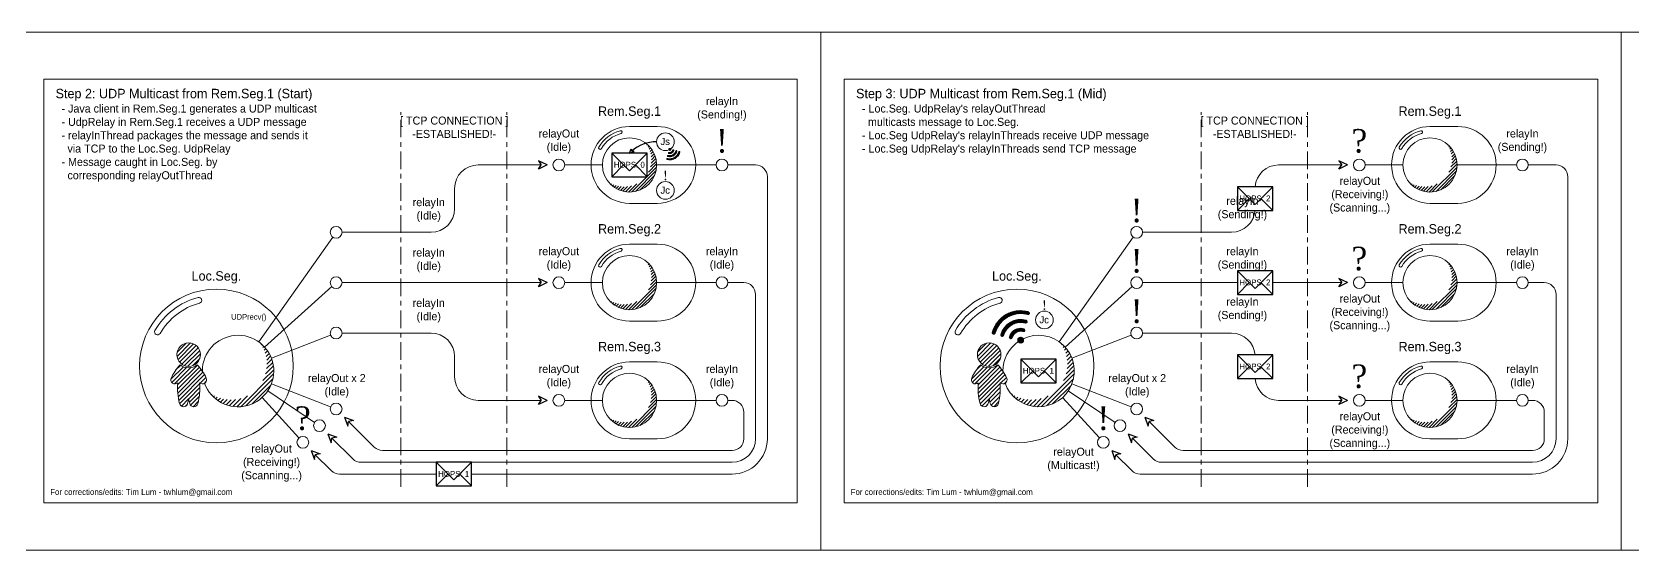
# Model space of a CAD drawing. Header units: inches. Extents: x -17 to 208, y -12 to 39.
# Drawn here: x 140.21 to 174.21, y 27.94 to 38.94 of the extents above; entities that cross this region are included whole.
import ezdxf

# ---------------------------------------------------------------- set-up
doc = ezdxf.new("R2010")
doc.units = ezdxf.units.IN
doc.header["$MEASUREMENT"] = 0
doc.linetypes.add('ACAD_ISO04W100', pattern=[30, 24, -3, 0, -3])
doc.layers.get('0').update_dxf_attribs({"color": 40})
doc.layers.add('NOPLOT', color=46, linetype='Continuous', lineweight=5)
doc.styles.add('Hylian', font='arial.ttf')
doc.linetypes.add('BIGDOT4', pattern='A,0,-2.5,[1,TrueDotLine.shx,S=1,R=0,X=0,Y=0],-3.5', length=6)
doc.linetypes.add('TRACKS', pattern='A,0.15,[130,ltypeshp.shx,S=0.25,R=0,X=0,Y=0],0.15', length=0.3)
doc.linetypes.add('ZIGZAG', pattern='A,0.0001,-0.2,[131,ltypeshp.shx,S=0.2,R=0,X=-0.2,Y=0],-0.4,[131,ltypeshp.shx,S=0.2,R=180,X=0.2,Y=0],-0.2', length=0.8001)

# ---------------------------------------------------------------- blocks, each defined once
blk = doc.blocks.new('Message')
for p, q in [((0.375, 0.25), (-0.375, 0.25)), ((-0.375, 0.25), (-0.375, -0.25)), ((-0.375, 0.25), (0, -0.125)), ((-0.375, -0.25), (-0.125, 0)), ((0, -0.125), (0.375, 0.25)), ((0.125, 0), (0.375, -0.25)), ((0.375, -0.25), (0.375, 0.25)), ((-0.375, -0.25), (0.375, -0.25))]:
    blk.add_line(p, q)
blk = doc.blocks.new('arrow_Head')
for p, q in [((-0.123, 0), (0.06, 0.087)), ((-0.123, 0), (0.06, -0.087)), ((0.06, 0.087), (0, 0)), ((0.06, -0.087), (0, 0))]:
    blk.add_line(p, q)

msp = doc.modelspace()

# ---------------------------------------------------------------- hatches: boundary and pattern name
at = {"layer": 'NOPLOT', "lineweight": 9, "true_color": 0xf8d731}
h = msp.add_hatch(dxfattribs=at)
h.set_pattern_fill('ANSI31', color=40, scale=0.379671)
h.set_pattern_definition([(45, (120.3126, 25.72626), (-0.033558535, 0.033558535), [])])
h.paths.add_polyline_path([(153.25, 36.577, -0.872021), (152.443, 35.77, 1.146762)])
h = msp.add_hatch(dxfattribs=at)
h.set_pattern_fill('ANSI31', color=40, scale=0.044266, angle=180)
h.set_pattern_definition([(225, (187.290271, 36.683004), (0.0039126191, -0.0039126191), [])])
h.paths.add_polyline_path([(153.741, 36.384, 1), (153.735, 36.362, 0.414214), (153.844, 36.425, 1), (153.822, 36.431, -0.414214)])
h.paths.add_polyline_path([(153.78, 36.448, 1), (153.736, 36.448, 1)])
h.paths.add_polyline_path([(153.724, 36.32, 1), (153.718, 36.298, 0.414214), (153.908, 36.408, 1), (153.886, 36.414, -0.414214)])
h.paths.add_polyline_path([(153.707, 36.255, 1), (153.701, 36.234, 0.414214), (153.972, 36.391, 1), (153.951, 36.396, -0.414214)])
h = msp.add_hatch(dxfattribs=at)
h.set_pattern_fill('ANSI31', color=40, scale=0.379671)
h.set_pattern_definition([(45, (137.3126, 25.72626), (-0.033558535, 0.033558535), [])])
h.paths.add_polyline_path([(170.25, 36.577, -0.872021), (169.443, 35.77, 1.146762)])
h = msp.add_hatch(dxfattribs=at)
h.set_pattern_fill('ANSI31', color=40, scale=0.379671)
h.set_pattern_definition([(45, (120.3126, 23.22626), (-0.033558535, 0.033558535), [])])
h.paths.add_polyline_path([(153.25, 34.077, -0.872021), (152.443, 33.27, 1.146762)])
h = msp.add_hatch(dxfattribs=at)
h.set_pattern_fill('ANSI31', color=40, scale=0.379671)
h.set_pattern_definition([(45, (137.3126, 23.22626), (-0.033558535, 0.033558535), [])])
h.paths.add_polyline_path([(170.25, 34.077, -0.872021), (169.443, 33.27, 1.146762)])
h = msp.add_hatch(dxfattribs=at)
h.set_pattern_fill('ANSI31', color=40, scale=0.125)
h.set_pattern_definition([(45, (66.52113, 31.734079), (-0.0110485435, 0.0110485435), [])])
h.paths.add_polyline_path([(161.258, 32.579, 1), (161.275, 32.639, 0.414214), (160.968, 32.463, 1), (161.029, 32.446, -0.414214)])
h.paths.add_polyline_path([(161.147, 32.398, 1), (161.272, 32.398, 1)])
h.paths.add_polyline_path([(161.307, 32.76, 1), (161.323, 32.821, 0.414214), (160.787, 32.511, 1), (160.848, 32.495, -0.414214)])
h.paths.add_polyline_path([(161.355, 32.941, 1), (161.372, 33.002, 0.414214), (160.606, 32.56, 1), (160.666, 32.544, -0.414214)])
h = msp.add_hatch(dxfattribs=at)
h.set_pattern_fill('ANSI31', color=40, scale=0.5)
h.set_pattern_definition([(45, (103.18881, 7.41652), (-0.04419417, 0.04419417), [])])
h.paths.add_polyline_path([(143.79, 32.09, 1), (143.29, 32.09, 1)])
h.paths.add_polyline_path([(143.36, 31.875, 0.09088), (143.169, 31.591, 0.797427), (143.308, 31.488, 0.082164), (143.346, 31.049, 0.777704), (143.518, 31.049, 0.020356), (143.54, 31.157, 0.020356), (143.563, 31.049, 0.777704), (143.735, 31.049, 0.082164), (143.773, 31.488, 0.797427), (143.912, 31.591, 0.09088), (143.721, 31.875, -0.363991)])
h = msp.add_hatch(dxfattribs=at)
h.set_pattern_fill('ANSI31', color=40, scale=0.5)
h.set_pattern_definition([(45, (101.67076, 18.05641), (-0.04419417, 0.04419417), [])])
h.paths.add_polyline_path([(145.047, 32.345, -0.872021), (143.985, 31.283, 1.146762)])
h = msp.add_hatch(dxfattribs=at)
h.set_pattern_fill('ANSI31', color=40, scale=0.5)
h.set_pattern_definition([(45, (120.18881, 7.41652), (-0.04419417, 0.04419417), [])])
h.paths.add_polyline_path([(160.79, 32.09, 1), (160.29, 32.09, 1)])
h.paths.add_polyline_path([(160.36, 31.875, 0.09088), (160.169, 31.591, 0.797427), (160.308, 31.488, 0.082164), (160.346, 31.049, 0.777704), (160.518, 31.049, 0.020356), (160.54, 31.157, 0.020356), (160.563, 31.049, 0.777704), (160.735, 31.049, 0.082164), (160.773, 31.488, 0.797427), (160.912, 31.591, 0.09088), (160.721, 31.875, -0.363991)])
h = msp.add_hatch(dxfattribs=at)
h.set_pattern_fill('ANSI31', color=40, scale=0.5)
h.set_pattern_definition([(45, (118.67076, 18.05641), (-0.04419417, 0.04419417), [])])
h.paths.add_polyline_path([(162.047, 32.345, -0.872021), (160.985, 31.283, 1.146762)])
h = msp.add_hatch(dxfattribs=at)
h.set_pattern_fill('ANSI31', color=40, scale=0.379671)
h.set_pattern_definition([(45, (120.3126, 20.72626), (-0.033558535, 0.033558535), [])])
h.paths.add_polyline_path([(153.25, 31.577, -0.872021), (152.443, 30.77, 1.146762)])
h = msp.add_hatch(dxfattribs=at)
h.set_pattern_fill('ANSI31', color=40, scale=0.379671)
h.set_pattern_definition([(45, (137.3126, 20.72626), (-0.033558535, 0.033558535), [])])
h.paths.add_polyline_path([(170.25, 31.577, -0.872021), (169.443, 30.77, 1.146762)])

# ---------------------------------------------------------------- linework, layer by layer
at = {"linetype": 'ACAD_ISO04W100', "lineweight": 9, "ltscale": 0.015625}
for p, q in [((148.044, 29.279), (148.044, 37.238)), ((150.3, 29.279), (150.3, 37.238)), ((165.044, 29.279), (165.044, 37.238)), ((167.3, 29.279), (167.3, 37.238))]:
    msp.add_line(p, q, dxfattribs=at)
at = {"lineweight": 9}
for p, q in [((152.902, 36.934), (153.492, 36.934)), ((169.902, 36.934), (170.492, 36.934)), ((152.902, 35.302), (153.492, 35.302)), ((169.902, 35.302), (170.492, 35.302)), ((152.902, 34.434), (153.492, 34.434)), ((169.902, 34.434), (170.492, 34.434)), ((152.902, 32.802), (153.492, 32.802)), ((169.902, 32.802), (170.492, 32.802)), ((152.902, 31.934), (153.492, 31.934)), ((169.902, 31.934), (170.492, 31.934)), ((152.902, 30.302), (153.492, 30.302)), ((169.902, 30.302), (170.492, 30.302))]:
    msp.add_line(p, q, dxfattribs=at)
at = {"linetype": 'BIGDOT4', "lineweight": 9, "ltscale": 0.015625}
for p, q in [((151.029, 36.118), (149.688, 36.118)), ((152.326, 36.118), (151.527, 36.118)), ((170.478, 36.118), (171.74, 36.118)), ((149.188, 35.188), (149.188, 35.618)), ((146.797, 34.688), (148.688, 34.688)), ((146.6, 34.586), (145.027, 32.36)), ((146.579, 33.534), (145.153, 32.249)), ((151.029, 33.618), (146.797, 33.618)), ((152.326, 33.618), (151.527, 33.618)), ((153.478, 33.618), (154.74, 33.618)), ((154.99, 33.618), (155.329, 33.618)), ((155.579, 30.302), (155.579, 33.368)), ((170.478, 33.618), (171.74, 33.618)), ((171.99, 33.618), (172.329, 33.618)), ((172.579, 30.302), (172.579, 33.368)), ((146.555, 32.502), (145.296, 32.015)), ((146.797, 32.547), (148.688, 32.547)), ((149.188, 32.047), (149.188, 31.618)), ((146.214, 30.651), (145.219, 31.318)), ((146.555, 30.98), (145.296, 31.467)), ((163.214, 30.651), (162.219, 31.318)), ((163.555, 30.98), (162.296, 31.467)), ((151.029, 31.118), (149.688, 31.118)), ((152.326, 31.118), (151.527, 31.118)), ((153.478, 31.118), (154.74, 31.118)), ((154.99, 31.118), (155.079, 31.118)), ((170.478, 31.118), (171.74, 31.118)), ((171.99, 31.118), (172.079, 31.118)), ((146.936, 30.671), (147.482, 30.125)), ((155.329, 30.868), (155.329, 30.302)), ((163.936, 30.671), (164.482, 30.125)), ((172.329, 30.868), (172.329, 30.302)), ((146.582, 30.317), (147.024, 29.875)), ((163.582, 30.317), (164.024, 29.875)), ((147.658, 30.052), (155.079, 30.052)), ((164.658, 30.052), (172.079, 30.052)), ((147.201, 29.802), (155.079, 29.802)), ((164.201, 29.802), (172.079, 29.802))]:
    msp.add_line(p, q, dxfattribs=at)
at = {"linetype": 'ZIGZAG', "lineweight": 9, "ltscale": 0.25}
for p, q in [((153.478, 36.118), (154.74, 36.118)), ((169.326, 36.118), (168.527, 36.118)), ((163.6, 34.586), (162.027, 32.36)), ((163.579, 33.534), (162.153, 32.249)), ((169.326, 33.618), (168.527, 33.618)), ((163.555, 32.502), (162.296, 32.015)), ((145.099, 31.18), (145.881, 30.32)), ((162.099, 31.18), (162.881, 30.32)), ((169.326, 31.118), (168.527, 31.118))]:
    msp.add_line(p, q, dxfattribs=at)
at = {"linetype": 'TRACKS', "lineweight": 9, "ltscale": 0.125}
for p, q in [((155.579, 36.118), (154.99, 36.118)), ((168.029, 36.118), (166.688, 36.118)), ((155.829, 30.302), (155.829, 35.868)), ((163.797, 34.688), (165.688, 34.688)), ((165.813, 33.618), (163.797, 33.618)), ((168.029, 33.618), (166.563, 33.618)), ((163.797, 32.547), (165.688, 32.547)), ((168.029, 31.118), (166.688, 31.118)), ((149.547, 29.552), (155.079, 29.552))]:
    msp.add_line(p, q, dxfattribs=at)
at = {"lineweight": 9}
for points in [[(139.963, 38.94), (139.963, 27.94), (156.963, 27.94), (156.963, 38.94)], [(156.963, 38.94), (156.963, 27.94), (173.963, 27.94), (173.963, 38.94)], [(173.963, 38.94), (173.963, 27.94), (190.963, 27.94), (190.963, 38.94)], [(140.463, 28.94), (156.463, 28.94), (156.463, 37.94), (140.463, 37.94)], [(157.463, 28.94), (173.463, 28.94), (173.463, 37.94), (157.463, 37.94)]]:
    msp.add_lwpolyline(points, close=True, dxfattribs=at)
at = {"linetype": 'BIGDOT4', "lineweight": 9, "ltscale": 0.015625}
for points in [[(163.744, 29.552), (172.079, 29.552, 0.414214), (172.829, 30.302), (172.829, 35.868, 0.414214), (172.579, 36.118), (171.99, 36.118)], [(163.229, 29.964), (163.567, 29.625, 0.198912), (163.744, 29.552)]]:
    msp.add_lwpolyline(points, format="xyb", dxfattribs=at)
at = {"linetype": 'TRACKS', "lineweight": 9, "ltscale": 0.125}
msp.add_lwpolyline([(146.229, 29.964), (146.567, 29.625, 0.198912), (146.744, 29.552), (148.797, 29.552)], format="xyb", dxfattribs=at)
at = {"lineweight": 9}
for centre, radius in [((153.664, 36.61), 0.188), ((152.902, 36.118), 0.576), ((153.758, 36.448), 0.0221), ((169.902, 36.118), 0.576), ((154.865, 36.118), 0.125), ((168.402, 36.118), 0.125), ((153.664, 35.577), 0.188), ((163.672, 34.688), 0.125), ((152.902, 33.618), 0.576), ((169.902, 33.618), 0.576), ((163.672, 33.618), 0.125), ((168.402, 33.618), 0.125), ((144.129, 31.848), 1.632), ((161.129, 31.848), 1.632), ((161.713, 32.825), 0.188), ((163.672, 32.547), 0.125), ((143.54, 32.09), 0.25), ((160.54, 32.09), 0.25), ((161.21, 32.398), 0.0625), ((152.902, 31.118), 0.576), ((169.902, 31.118), 0.576), ((168.402, 31.118), 0.125), ((145.965, 30.227), 0.125), ((162.965, 30.227), 0.125)]:
    msp.add_circle(centre, radius, dxfattribs=at)
at = {"linetype": 'BIGDOT4', "lineweight": 9, "ltscale": 0.015625}
for centre in [(151.402, 36.118), (171.865, 36.118), (146.672, 34.688), (146.672, 33.618), (151.402, 33.618), (154.865, 33.618), (171.865, 33.618), (146.672, 32.547), (146.672, 30.935), (151.402, 31.118), (154.865, 31.118), (163.672, 30.935), (171.865, 31.118), (146.318, 30.581), (163.318, 30.581)]:
    msp.add_circle(centre, 0.125, dxfattribs=at)
at = {"lineweight": 9}
for centre, radius, start, end in [((152.902, 36.118), 0.816, 90, 270), ((152.902, 36.118), 0.753, 105, 150), ((152.902, 36.118), 0.691, 105, 150), ((152.715, 36.815), 0.0312, 285, 105), ((153.492, 36.118), 0.816, 270, 90), ((169.902, 36.118), 0.816, 90, 270), ((169.902, 36.118), 0.753, 105, 150), ((169.902, 36.118), 0.691, 105, 150), ((169.715, 36.815), 0.0312, 285, 105), ((170.492, 36.118), 0.816, 270, 90), ((152.277, 36.479), 0.0312, 150, 330), ((153.758, 36.448), 0.221, 255, 345), ((153.758, 36.448), 0.199, 255, 345), ((153.758, 36.448), 0.155, 255, 345), ((153.758, 36.448), 0.133, 255, 345), ((153.738, 36.373), 0.0111, 75, 255), ((153.758, 36.448), 0.0885, 255, 345), ((153.758, 36.448), 0.0664, 255, 345), ((153.833, 36.428), 0.0111, 345, 165), ((153.897, 36.411), 0.0111, 345, 165), ((153.961, 36.393), 0.0111, 345, 165), ((169.277, 36.479), 0.0312, 150, 330), ((153.704, 36.245), 0.0111, 75, 255), ((153.721, 36.309), 0.0111, 75, 255), ((152.902, 33.618), 0.816, 90, 270), ((152.902, 33.618), 0.753, 105, 150), ((152.715, 34.315), 0.0312, 285, 105), ((153.492, 33.618), 0.816, 270, 90), ((169.902, 33.618), 0.816, 90, 270), ((169.902, 33.618), 0.753, 105, 150), ((169.715, 34.315), 0.0312, 285, 105), ((170.492, 33.618), 0.816, 270, 90), ((152.902, 33.618), 0.691, 105, 150), ((169.902, 33.618), 0.691, 105, 150), ((152.277, 33.979), 0.0312, 150, 330), ((169.277, 33.979), 0.0312, 150, 330), ((144.129, 31.848), 1.507, 105, 150), ((144.129, 31.848), 1.382, 105, 150), ((143.755, 33.244), 0.0625, 285, 105), ((161.129, 31.848), 1.507, 105, 150), ((161.129, 31.848), 1.382, 105, 150), ((161.21, 32.398), 0.625, 75, 165), ((160.755, 33.244), 0.0625, 285, 105), ((161.363, 32.971), 0.0313, 255, 75), ((161.21, 32.398), 0.563, 75, 165), ((161.21, 32.398), 0.438, 75, 165), ((161.21, 32.398), 0.375, 75, 165), ((161.21, 32.398), 0.25, 75, 165), ((161.315, 32.79), 0.0313, 255, 75), ((142.878, 32.571), 0.0625, 150, 330), ((144.589, 31.741), 0.759, 200.1291, 180.0813), ((159.878, 32.571), 0.0625, 150, 330), ((160.636, 32.552), 0.0313, 165, 345), ((160.817, 32.503), 0.0313, 165, 345), ((161.589, 31.741), 0.759, 124.7222, 180.0813), ((161.589, 31.741), 0.759, 200.1291, 115.2778), ((160.999, 32.455), 0.0313, 165, 345), ((161.21, 32.398), 0.188, 75, 165), ((161.266, 32.609), 0.0313, 255, 75), ((144.037, 31.212), 0.947, 135.6513, 156.4224), ((143.54, 32.09), 0.281, 229.9979, 310.0021), ((143.044, 31.212), 0.947, 23.5776, 44.3487), ((152.902, 31.118), 0.816, 90, 270), ((152.902, 31.118), 0.753, 105, 150), ((152.902, 31.118), 0.691, 105, 150), ((152.715, 31.815), 0.0312, 285, 105), ((153.492, 31.118), 0.816, 270, 90), ((161.037, 31.212), 0.947, 135.6513, 156.4224), ((160.54, 32.09), 0.281, 229.9979, 310.0021), ((160.044, 31.212), 0.947, 23.5776, 44.3487), ((169.902, 31.118), 0.816, 90, 270), ((169.902, 31.118), 0.753, 105, 150), ((169.902, 31.118), 0.691, 105, 150), ((169.715, 31.815), 0.0312, 285, 105), ((170.492, 31.118), 0.816, 270, 90), ((143.25, 31.556), 0.0888, 156.4224, 310.7016), ((144.654, 31.382), 1.35, 175.467, 194.2553), ((142.427, 31.382), 1.35, 345.7447, 4.533), ((143.831, 31.556), 0.0888, 229.2984, 23.5776), ((152.277, 31.479), 0.0312, 150, 330), ((160.25, 31.556), 0.0888, 156.4224, 310.7016), ((161.654, 31.382), 1.35, 175.467, 194.2553), ((159.427, 31.382), 1.35, 345.7447, 4.533), ((160.831, 31.556), 0.0888, 229.2984, 23.5776), ((169.277, 31.479), 0.0312, 150, 330), ((143.432, 31.071), 0.0888, 194.2553, 345.7447), ((142.21, 31.382), 1.35, 345.7447, 350.4092), ((144.871, 31.382), 1.35, 189.5908, 194.2553), ((143.649, 31.071), 0.0888, 194.2553, 345.7447), ((160.432, 31.071), 0.0888, 194.2553, 345.7447), ((159.21, 31.382), 1.35, 345.7447, 350.4092), ((161.871, 31.382), 1.35, 189.5908, 194.2553), ((160.649, 31.071), 0.0888, 194.2553, 345.7447)]:
    msp.add_arc(centre, radius, start, end, dxfattribs=at)
msp.add_arc((153.477, 35.809), 0.801, 90, 131.2854)
at = {"linetype": 'BIGDOT4', "lineweight": 9, "ltscale": 0.015625}
for centre, radius, start, end in [((149.688, 35.618), 0.5, 90, 180), ((148.688, 35.188), 0.5, 270, 0), ((155.329, 33.368), 0.25, 0, 90), ((172.329, 33.368), 0.25, 0, 90), ((148.688, 32.047), 0.5, 0, 90), ((149.688, 31.618), 0.5, 180, 270), ((155.079, 30.868), 0.25, 360, 90), ((172.079, 30.868), 0.25, 360, 90), ((155.079, 30.302), 0.5, 270, 0), ((155.079, 30.302), 0.25, 270, 360), ((172.079, 30.302), 0.5, 270, 0), ((172.079, 30.302), 0.25, 270, 360), ((147.658, 30.302), 0.25, 225, 270), ((164.658, 30.302), 0.25, 225, 270), ((147.201, 30.052), 0.25, 225, 270), ((164.201, 30.052), 0.25, 225, 270)]:
    msp.add_arc(centre, radius, start, end, dxfattribs=at)
at = {"linetype": 'TRACKS', "lineweight": 9, "ltscale": 0.125}
for centre, radius, start, end in [((155.579, 35.868), 0.25, 0, 90), ((166.688, 35.618), 0.5, 90, 175.9812), ((165.688, 35.188), 0.5, 270, 355.9812), ((165.688, 32.047), 0.5, 4.0188, 90), ((166.688, 31.618), 0.5, 184.0188, 270), ((155.079, 30.302), 0.75, 270, 0)]:
    msp.add_arc(centre, radius, start, end, dxfattribs=at)

# ---------------------------------------------------------------- block references
at = {"lineweight": 9, "xscale": -0.5, "yscale": 0.5, "zscale": 0.5, "rotation": 225.0000000000001}
msp.add_blockref('arrow_Head', (152.948, 36.411), dxfattribs=at)
at = {"lineweight": 9, "rotation": 179.9999999999992}
for p in [(151.029, 36.118), (168.029, 36.118), (151.029, 33.618), (168.029, 33.618), (151.029, 31.118), (168.029, 31.118)]:
    msp.add_blockref('arrow_Head', p, dxfattribs=at)
at = {"lineweight": 9}
for p in [(152.902, 36.118), (166.188, 35.403), (166.188, 33.618), (161.589, 31.741), (166.188, 31.833), (149.172, 29.552)]:
    msp.add_blockref('Message', p, dxfattribs=at)
at = {"lineweight": 9, "xscale": -1, "rotation": 135.0000000000002}
for p in [(146.936, 30.671), (163.936, 30.671), (146.582, 30.317), (163.582, 30.317), (146.229, 29.964), (163.229, 29.964)]:
    msp.add_blockref('arrow_Head', p, dxfattribs=at)

# ---------------------------------------------------------------- texts
at = {"layer": 'NOPLOT', "lineweight": 9, "style": 'Hylian'}
for s, width, insert, char_height, attachment_point in [('{\\fIosevka|b0|i0|c0|p49;\\C40;\\c3266552;Step 2: UDP Multicast from Rem.Seg.1 (Start)\\P\\H0.85x;  - Java client in Rem.Seg.1 generates a UDP multicast\\P  - UdpRelay in Rem.Seg.1 receives a UDP message^J  - relayInThread packages the message and sends it\\P    via TCP to the Loc.Seg. UdpRelay\\P  - Message caught in Loc.Seg. by\\P    corresponding relayOutThread}', 10.44677, (140.713, 37.734), 0.2, 1), ("{\\fIosevka|b0|i0|c0|p49;\\C40;\\c3266552;Step 3: UDP Multicast from Rem.Seg.1 (Mid)\\P\\H0.85x;  - Loc.Seg. UdpRelay's relayOutThread\\P    multicasts message to Loc.Seg.\\P  - Loc.Seg UdpRelay's relayInThreads receive UDP message\\P  - Loc.Seg UdpRelay's relayInThreads send TCP message}", 10.44677, (157.713, 37.734), 0.2, 1), ('{\\fIosevka|b0|i0|c0|p49;\\C40;\\c3266552;relayIn\\P(Sending!)}', 4.17058, (154.865, 37.306), 0.17, 5), ('{\\fIosevka|b0|i0|c0|p49;\\C40;\\c3266552;[ TCP CONNECTION ]\\P-ESTABLISHED!-}', 4.17058, (149.179, 36.917), 0.17, 5), ('{\\fIosevka|b0|i0|c0|p49;\\C40;\\c3266552;Rem.Seg.1}', 2.1947, (152.902, 37.23), 0.2, 5), ('{\\fIosevka|b0|i0|c0|p49;\\C40;\\c3266552;[ TCP CONNECTION ]\\P-ESTABLISHED!-}', 4.17058, (166.179, 36.917), 0.17, 5), ('{\\fIosevka|b0|i0|c0|p49;\\C40;\\c3266552;Rem.Seg.1}', 2.1947, (169.902, 37.23), 0.2, 5), ('{\\fIosevka|b0|i0|c0|p49;\\C40;\\c3266552;relayOut\\P(Idle)}', 4.17058, (151.402, 36.618), 0.17, 5), ('{\\fDutch801 Rm BT|b0|i0|c0|p18;\\C40;\\c3266552;!}', 2.1947, (154.865, 36.625), 0.5, 5), ('{\\fDutch801 Rm BT|b0|i0|c0|p18;\\C40;\\c3266552;?}', 2.1947, (168.402, 36.625), 0.5, 5), ('{\\fIosevka|b0|i0|c0|p49;\\C40;\\c3266552;relayIn\\P(Sending!)}', 4.17058, (171.865, 36.618), 0.17, 5), ('{\\fIosevka|b0|i0|c0|p49;\\C40;\\c3266552;Js}', 2.1947, (153.66, 36.614), 0.15, 5), ('{\\fIosevka|b0|i0|c0|p49;\\C40;\\c3266552;HOPS: 0}', 2.1947, (152.898, 36.121), 0.125, 5), ('{\\fDutch801 Rm BT|b0|i0|c0|p18;\\C40;\\c3266552;!}', 2.1947, (153.664, 35.893), 0.2, 5), ('{\\fIosevka|b0|i0|c0|p49;\\C40;\\c3266552;relayOut\\P(Receiving!)\\P(Scanning...)}', 4.17058, (168.412, 35.471), 0.17, 5), ('{\\fIosevka|b0|i0|c0|p49;\\C40;\\c3266552;relayIn\\P(Idle)}', 4.17058, (148.638, 35.16), 0.17, 5), ('{\\fIosevka|b0|i0|c0|p49;\\C40;\\c3266552;Jc}', 2.1947, (153.66, 35.58), 0.15, 5), ('{\\fDutch801 Rm BT|b0|i0|c0|p18;\\C40;\\c3266552;!}', 2.1947, (163.672, 35.148), 0.5, 5), ('{\\fIosevka|b0|i0|c0|p49;\\C40;\\c3266552;relayIn\\P(Sending!)}', 4.17058, (165.919, 35.188), 0.17, 5), ('{\\fIosevka|b0|i0|c0|p49;\\C40;\\c3266552;HOPS: 2}', 2.1947, (166.184, 35.406), 0.125, 5), ('{\\fIosevka|b0|i0|c0|p49;\\C40;\\c3266552;Rem.Seg.2}', 2.1947, (152.902, 34.73), 0.2, 5), ('{\\fIosevka|b0|i0|c0|p49;\\C40;\\c3266552;Rem.Seg.2}', 2.1947, (169.902, 34.73), 0.2, 5), ('{\\fIosevka|b0|i0|c0|p49;\\C40;\\c3266552;relayIn\\P(Idle)}', 4.17058, (148.638, 34.09), 0.17, 5), ('{\\fIosevka|b0|i0|c0|p49;\\C40;\\c3266552;relayOut\\P(Idle)}', 4.17058, (151.402, 34.118), 0.17, 5), ('{\\fIosevka|b0|i0|c0|p49;\\C40;\\c3266552;relayIn\\P(Idle)}', 4.17058, (154.865, 34.118), 0.17, 5), ('{\\fIosevka|b0|i0|c0|p49;\\C40;\\c3266552;relayIn\\P(Sending!)}', 4.17058, (165.919, 34.118), 0.17, 5), ('{\\fDutch801 Rm BT|b0|i0|c0|p18;\\C40;\\c3266552;?}', 2.1947, (168.402, 34.125), 0.5, 5), ('{\\fIosevka|b0|i0|c0|p49;\\C40;\\c3266552;relayIn\\P(Idle)}', 4.17058, (171.865, 34.118), 0.17, 5), ('{\\fDutch801 Rm BT|b0|i0|c0|p18;\\C40;\\c3266552;!}', 2.1947, (163.672, 34.078), 0.5, 5), ('{\\fIosevka|b0|i0|c0|p49;\\C40;\\c3266552;Loc.Seg.}', 2.1947, (144.129, 33.73), 0.2, 5), ('{\\fIosevka|b0|i0|c0|p49;\\C40;\\c3266552;Loc.Seg.}', 2.1947, (161.129, 33.73), 0.2, 5), ('{\\fIosevka|b0|i0|c0|p49;\\C40;\\c3266552;HOPS: 2}', 2.1947, (166.184, 33.621), 0.125, 5), ('{\\fIosevka|b0|i0|c0|p49;\\C40;\\c3266552;relayOut\\P(Receiving!)^J(Scanning...)}', 4.17058, (168.412, 32.971), 0.17, 5), ('{\\fIosevka|b0|i0|c0|p49;\\C40;\\c3266552;relayIn\\P(Idle)}', 4.17058, (148.638, 33.02), 0.17, 5), ('{\\fDutch801 Rm BT|b0|i0|c0|p18;\\C40;\\c3266552;!}', 2.1947, (161.713, 33.141), 0.2, 5), ('{\\fDutch801 Rm BT|b0|i0|c0|p18;\\C40;\\c3266552;!}', 2.1947, (163.672, 33.008), 0.5, 5), ('{\\fIosevka|b0|i0|c0|p49;\\C40;\\c3266552;relayIn\\P(Sending!)}', 4.17058, (165.919, 33.047), 0.17, 5), ('{\\fIosevka|b0|i0|c0|p49;\\C40;\\c3266552;UDPrecv()}', 4.17058, (144.816, 32.873), 0.12, 5), ('{\\fIosevka|b0|i0|c0|p49;\\C40;\\c3266552;Jc}', 2.1947, (161.709, 32.829), 0.15, 5), ('{\\fIosevka|b0|i0|c0|p49;\\C40;\\c3266552;Rem.Seg.3}', 2.1947, (152.902, 32.23), 0.2, 5), ('{\\fIosevka|b0|i0|c0|p49;\\C40;\\c3266552;Rem.Seg.3}', 2.1947, (169.902, 32.23), 0.2, 5), ('{\\fIosevka|b0|i0|c0|p49;\\C40;\\c3266552;relayOut x 2^J(Idle)}', 4.17058, (146.685, 31.424), 0.17, 5), ('{\\fIosevka|b0|i0|c0|p49;\\C40;\\c3266552;relayOut\\P(Idle)}', 4.17058, (151.402, 31.618), 0.17, 5), ('{\\fIosevka|b0|i0|c0|p49;\\C40;\\c3266552;relayIn\\P(Idle)}', 4.17058, (154.865, 31.618), 0.17, 5), ('{\\fIosevka|b0|i0|c0|p49;\\C40;\\c3266552;HOPS: 1}', 2.1947, (161.585, 31.745), 0.125, 5), ('{\\fIosevka|b0|i0|c0|p49;\\C40;\\c3266552;relayOut x 2\\P(Idle)}', 4.17058, (163.685, 31.424), 0.17, 5), ('{\\fIosevka|b0|i0|c0|p49;\\C40;\\c3266552;HOPS: 2}', 2.1947, (166.184, 31.836), 0.125, 5), ('{\\fDutch801 Rm BT|b0|i0|c0|p18;\\C40;\\c3266552;?}', 2.1947, (168.402, 31.625), 0.5, 5), ('{\\fIosevka|b0|i0|c0|p49;\\C40;\\c3266552;relayIn\\P(Idle)}', 4.17058, (171.865, 31.618), 0.17, 5), ('{\\fDutch801 Rm BT|b0|i0|c0|p18;\\C40;\\c3266552;?}', 2.1947, (145.965, 30.735), 0.5, 5), ('{\\fDutch801 Rm BT|b0|i0|c0|p18;\\C40;\\c3266552;!}', 2.1947, (162.965, 30.735), 0.5, 5), ('{\\fIosevka|b0|i0|c0|p49;\\C40;\\c3266552;relayOut\\P(Receiving!)^J(Scanning...)}', 4.17058, (168.412, 30.471), 0.17, 5), ('{\\fIosevka|b0|i0|c0|p49;\\C40;\\c3266552;relayOut^J(Receiving!)\\P(Scanning...)}', 4.17058, (145.301, 29.785), 0.17, 5), ('\\pt2.21;{\\fIosevka|b0|i0|c0|p49;\\C40;\\c3266552;relayOut\\P(Multicast!)}', 4.17058, (162.331, 29.86), 0.17, 5), ('{\\fIosevka|b0|i0|c0|p49;\\C40;\\c3266552;HOPS: 1}', 2.1947, (149.168, 29.555), 0.125, 5), ('{\\fIosevka|b0|i0|c0|p49;\\C40;\\c3266552;For corrections/edits: Tim Lum - twhlum@gmail.com}', 10.44677, (140.599, 29.235), 0.125, 1), ('{\\fIosevka|b0|i0|c0|p49;\\C40;\\c3266552;For corrections/edits: Tim Lum - twhlum@gmail.com}', 10.44677, (157.599, 29.235), 0.125, 1)]:
    msp.add_mtext_dynamic_manual_height_columns(s, width=width, gutter_width=1, heights=[0], dxfattribs=dict(at, insert=insert, char_height=char_height, attachment_point=attachment_point))

doc.saveas('drawing.dxf')
